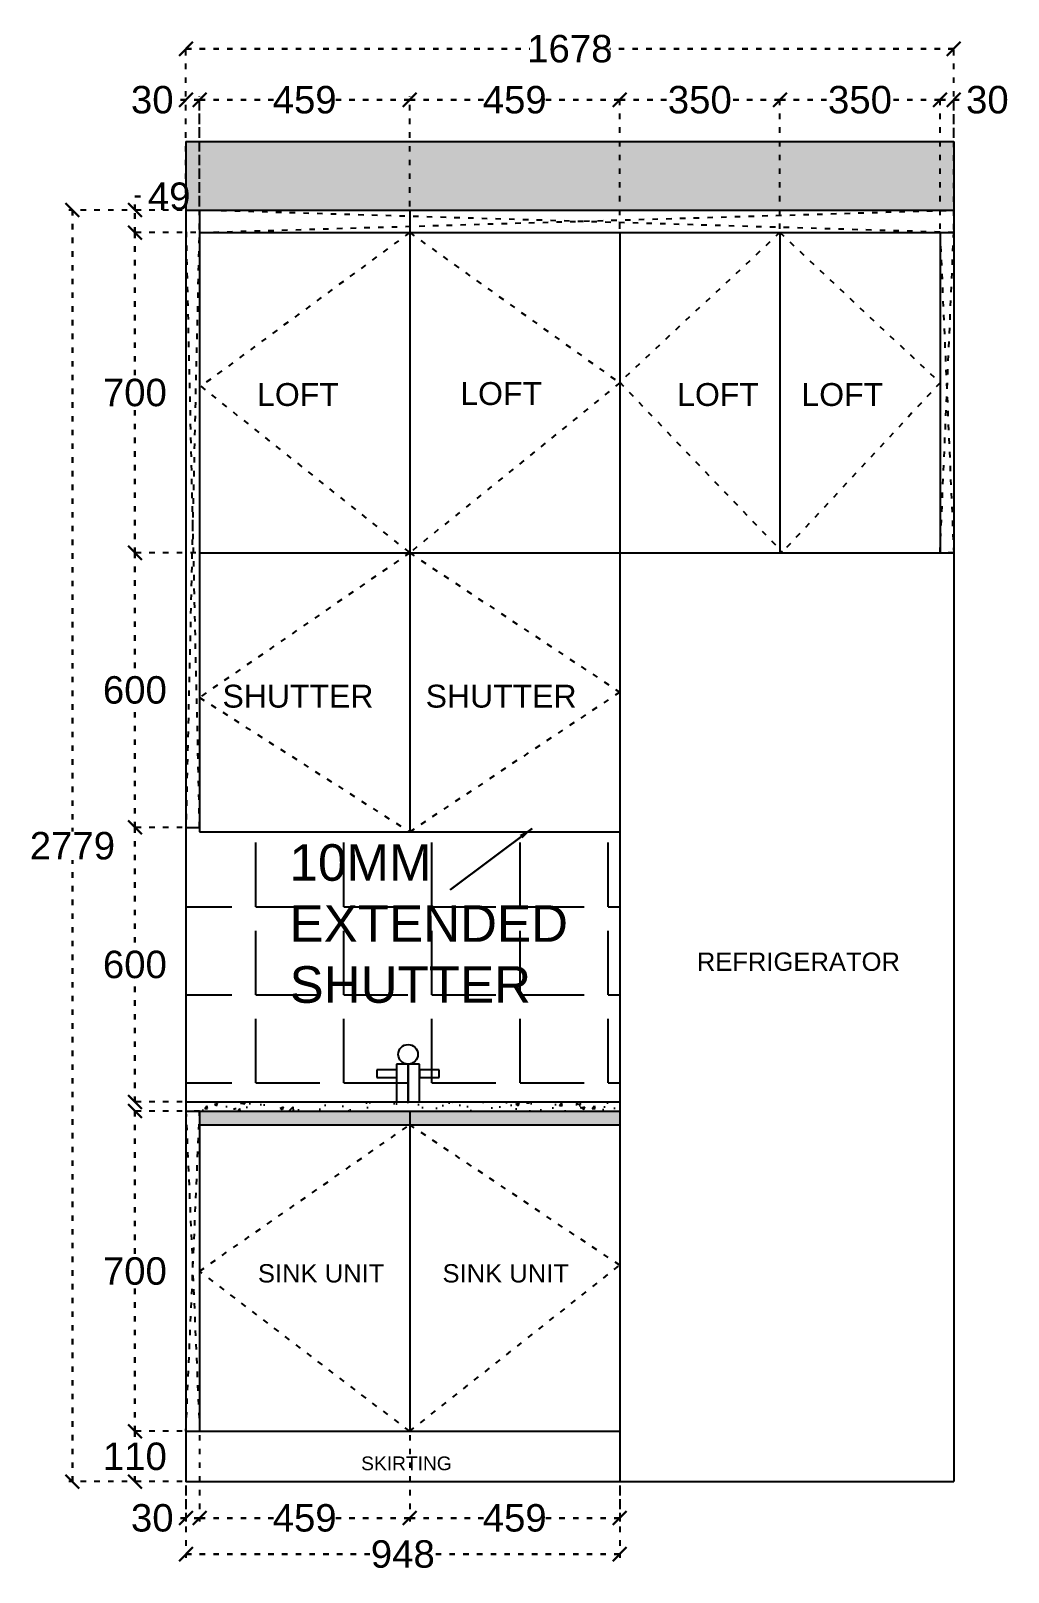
# Model space of a CAD drawing. Header units: millimetres. Extents: x 220712 to 1505573, y -354410 to 241923.
# Drawn here: x 251876 to 254012, y 120783 to 124152 of the extents above; entities that cross this region are included whole.
import ezdxf

# ---------------------------------------------------------------- set-up
doc = ezdxf.new("R2010")
doc.units = ezdxf.units.MM
doc.header["$MEASUREMENT"] = 0
doc.linetypes.add('ACAD_ISO03W100', pattern=[30, 12, -18])
doc.layers.add('Walls', color=253, linetype='Continuous')
doc.layers.add('Words', color=7, linetype='Continuous')
doc.styles.get("Standard").update_dxf_attribs({"font": 'arial.ttf'})
doc.dimstyles.get("Standard").update_dxf_attribs({"dimtxt": 60, "dimasz": 30, "dimexe": 7.75, "dimexo": 8.13, "dimgap": 0.63, "dimtad": 0, "dimtih": 1, "dimtoh": 1, "dimdec": 0, "dimzin": 0, "dimtxsty": 'Standard', "dimblk": 'OBLIQUE', "dimcen": 2.25, "dimclrd": 1, "dimclre": 1, "dimclrt": 1, "dimadec": 0, "dimazin": 0, "dimtfac": 1, "dimtdec": 0, "dimtofl": 0, "dimtmove": 0, "dimatfit": 3, "dimfxl": 1, "dimtolj": 1, "dimtzin": 0, "dimlwd": 30, "dimarcsym": 0})
pattern_1 = [(50, (0, 0), (71.726018, -6.275213), [7.5, -82.5]), (355, (0, 0), (-13.875133, 75.219213), [6, -66]), (100.451444, (5.98, -0.52), (57.850885, 68.943999), [6.37402, -70.114211]), (46.1842, (0, 20), (106.724133, -16.551928), [11.25, -123.75]), (96.635635, (8.89, 18.62), (93.466195, 97.41186), [9.561034, -105.171376]), (351.184164, (0, 20), (93.466195, 97.41186), [9, -99]), (21, (10, 15), (59.690705, -40.261889), [7.5, -82.5]), (326, (10, 15), (24.331533, 72.515005), [6, -66]), (71.451445, (14.974, 11.645), (84.022238, 32.253115), [6.374019, -70.114211]), (37.5, (0, 0), (1.2159855, 33.2893854), [0, -65.2, 0, -67, 0, -66.25]), (7.5, (0, 0), (26.3069537, 39.441171), [0, -38.2, 0, -63.7, 0, -25.25]), (327.5, (-22.3, 0), (53.3822436, -2.2554872), [0, -25, 0, -78, 0, -103.5]), (317.5, (-32.3, 0), (58.318617, 10.010498), [0, -32.5, 0, -51.8, 0, -73.5])]

# ---------------------------------------------------------------- blocks, each defined once
blk = doc.blocks.new('_Oblique')
at = {"color": 0, "linetype": 'ByBlock', "lineweight": -2}
blk.add_line((-0.5, -0.5), (0.5, 0.5), dxfattribs=at)
blk = doc.blocks.new('*D203')
at = {"layer": 'Defpoints', "color": 0, "linetype": 'ACAD_ISO03W100', "transparency": 16777216}
for p in [(252215, 121091), (252245, 121091), (252215, 120901.5)]:
    blk.add_point(p, dxfattribs=at)
at = {"layer": 'Walls', "color": 1, "linetype": 'ACAD_ISO03W100', "lineweight": -2, "transparency": 16777216}
for p, q in [((252215, 121082.9), (252215, 120893.8)), ((252245, 121082.9), (252245, 120893.8))]:
    blk.add_line(p, q, dxfattribs=at)
at = {"layer": 'Walls', "color": 1, "linetype": 'ACAD_ISO03W100', "lineweight": 30, "transparency": 16777216}
for p, q in [((252215, 120901.5), (252185, 120901.5)), ((252245, 120901.5), (252215, 120901.5))]:
    blk.add_line(p, q, dxfattribs=at)
at = {"layer": 'Walls', "color": 1, "linetype": 'ACAD_ISO03W100', "lineweight": 30, "transparency": 16777216, "xscale": 30, "yscale": 30, "zscale": 30, "rotation": 180}
blk.add_blockref('_Oblique', (252215, 120901.5), dxfattribs=at)
at = {"layer": 'Walls', "color": 1, "linetype": 'ACAD_ISO03W100', "lineweight": 30, "transparency": 16777216, "xscale": 30, "yscale": 30, "zscale": 30}
blk.add_blockref('_Oblique', (252245, 120901.5), dxfattribs=at)
at = {"layer": 'Walls', "color": 1, "linetype": 'ACAD_ISO03W100', "transparency": 16777216, "insert": (252141.5, 120901.5), "char_height": 60, "attachment_point": 5}
blk.add_mtext('\\A1;30', dxfattribs=at)
blk = doc.blocks.new('*D204')
at = {"layer": 'Defpoints', "color": 0, "linetype": 'ACAD_ISO03W100', "transparency": 16777216}
for p in [(252245, 121091), (252704, 121091), (252704, 120901.5)]:
    blk.add_point(p, dxfattribs=at)
at = {"layer": 'Walls', "color": 1, "linetype": 'ACAD_ISO03W100', "lineweight": -2, "transparency": 16777216}
for p, q in [((252245, 121082.9), (252245, 120893.8)), ((252704, 121082.9), (252704, 120893.8))]:
    blk.add_line(p, q, dxfattribs=at)
at = {"layer": 'Walls', "color": 1, "linetype": 'ACAD_ISO03W100', "lineweight": 30, "transparency": 16777216}
for p, q in [((252245, 120901.5), (252406.3, 120901.5)), ((252704, 120901.5), (252542.7, 120901.5))]:
    blk.add_line(p, q, dxfattribs=at)
at = {"layer": 'Walls', "color": 1, "linetype": 'ACAD_ISO03W100', "lineweight": 30, "transparency": 16777216, "xscale": 30, "yscale": 30, "zscale": 30, "rotation": 180}
blk.add_blockref('_Oblique', (252245, 120901.5), dxfattribs=at)
at = {"layer": 'Walls', "color": 1, "linetype": 'ACAD_ISO03W100', "lineweight": 30, "transparency": 16777216, "xscale": 30, "yscale": 30, "zscale": 30}
blk.add_blockref('_Oblique', (252704, 120901.5), dxfattribs=at)
at = {"layer": 'Walls', "color": 1, "linetype": 'ACAD_ISO03W100', "transparency": 16777216, "insert": (252474.5, 120901.5), "char_height": 60, "attachment_point": 5}
blk.add_mtext('\\A1;459', dxfattribs=at)
blk = doc.blocks.new('*D205')
at = {"layer": 'Defpoints', "color": 0, "linetype": 'ACAD_ISO03W100', "transparency": 16777216}
for p in [(252704, 121091), (253163, 121091), (253163, 120901.5)]:
    blk.add_point(p, dxfattribs=at)
at = {"layer": 'Walls', "color": 1, "linetype": 'ACAD_ISO03W100', "lineweight": -2, "transparency": 16777216}
for p, q in [((252704, 121082.9), (252704, 120893.8)), ((253163, 121082.9), (253163, 120893.8))]:
    blk.add_line(p, q, dxfattribs=at)
at = {"layer": 'Walls', "color": 1, "linetype": 'ACAD_ISO03W100', "lineweight": 30, "transparency": 16777216}
for p, q in [((252704, 120901.5), (252865.3, 120901.5)), ((253163, 120901.5), (253001.7, 120901.5))]:
    blk.add_line(p, q, dxfattribs=at)
at = {"layer": 'Walls', "color": 1, "linetype": 'ACAD_ISO03W100', "lineweight": 30, "transparency": 16777216, "xscale": 30, "yscale": 30, "zscale": 30, "rotation": 180}
blk.add_blockref('_Oblique', (252704, 120901.5), dxfattribs=at)
at = {"layer": 'Walls', "color": 1, "linetype": 'ACAD_ISO03W100', "lineweight": 30, "transparency": 16777216, "xscale": 30, "yscale": 30, "zscale": 30}
blk.add_blockref('_Oblique', (253163, 120901.5), dxfattribs=at)
at = {"layer": 'Walls', "color": 1, "linetype": 'ACAD_ISO03W100', "transparency": 16777216, "insert": (252933.5, 120901.5), "char_height": 60, "attachment_point": 5}
blk.add_mtext('\\A1;459', dxfattribs=at)
blk = doc.blocks.new('*D206')
at = {"layer": 'Defpoints', "color": 0, "linetype": 'ACAD_ISO03W100', "transparency": 16777216}
for p in [(252215, 120981), (253163, 120981), (252215, 120822.5)]:
    blk.add_point(p, dxfattribs=at)
at = {"layer": 'Walls', "color": 1, "linetype": 'ACAD_ISO03W100', "lineweight": -2, "transparency": 16777216}
for p, q in [((252215, 120972.9), (252215, 120814.8)), ((253163, 120972.9), (253163, 120814.8))]:
    blk.add_line(p, q, dxfattribs=at)
at = {"layer": 'Walls', "color": 1, "linetype": 'ACAD_ISO03W100', "lineweight": 30, "transparency": 16777216}
for p, q in [((252215, 120822.5), (252622, 120822.5)), ((253163, 120822.5), (252756, 120822.5))]:
    blk.add_line(p, q, dxfattribs=at)
at = {"layer": 'Walls', "color": 1, "linetype": 'ACAD_ISO03W100', "lineweight": 30, "transparency": 16777216, "xscale": 30, "yscale": 30, "zscale": 30, "rotation": 180}
blk.add_blockref('_Oblique', (252215, 120822.5), dxfattribs=at)
at = {"layer": 'Walls', "color": 1, "linetype": 'ACAD_ISO03W100', "lineweight": 30, "transparency": 16777216, "xscale": 30, "yscale": 30, "zscale": 30}
blk.add_blockref('_Oblique', (253163, 120822.5), dxfattribs=at)
at = {"layer": 'Walls', "color": 1, "linetype": 'ACAD_ISO03W100', "transparency": 16777216, "insert": (252689, 120822.5), "char_height": 60, "attachment_point": 5}
blk.add_mtext('\\A1;948', dxfattribs=at)
blk = doc.blocks.new('*D207')
at = {"layer": 'Defpoints', "color": 0, "linetype": 'ACAD_ISO03W100', "transparency": 16777216}
for p in [(252103.5, 121091), (252215, 121091), (252215, 120981)]:
    blk.add_point(p, dxfattribs=at)
at = {"layer": 'Walls', "color": 1, "linetype": 'ACAD_ISO03W100', "lineweight": -2, "transparency": 16777216}
for p, q in [((252206.9, 121091), (252095.8, 121091)), ((252206.9, 120981), (252095.8, 120981))]:
    blk.add_line(p, q, dxfattribs=at)
at = {"layer": 'Walls', "color": 1, "linetype": 'ACAD_ISO03W100', "lineweight": 30, "transparency": 16777216}
for p, q in [((252103.5, 121091), (252103.5, 121067.3)), ((252103.5, 120981), (252103.5, 121004.7))]:
    blk.add_line(p, q, dxfattribs=at)
at = {"layer": 'Walls', "color": 1, "linetype": 'ACAD_ISO03W100', "lineweight": 30, "transparency": 16777216, "xscale": 30, "yscale": 30, "zscale": 30}
for p, rotation in [((252103.5, 121091), 90), ((252103.5, 120981), 270)]:
    blk.add_blockref('_Oblique', p, dxfattribs=dict(at, rotation=rotation))
at = {"layer": 'Walls', "color": 1, "linetype": 'ACAD_ISO03W100', "transparency": 16777216, "insert": (252103.5, 121036), "char_height": 60, "attachment_point": 5}
blk.add_mtext('\\A1;110', dxfattribs=at)
blk = doc.blocks.new('*D208')
at = {"layer": 'Defpoints', "color": 0, "linetype": 'ACAD_ISO03W100', "transparency": 16777216}
for p in [(252103.5, 121791), (252215, 121791), (252215, 121091)]:
    blk.add_point(p, dxfattribs=at)
at = {"layer": 'Walls', "color": 1, "linetype": 'ACAD_ISO03W100', "lineweight": -2, "transparency": 16777216}
for p, q in [((252206.9, 121791), (252095.8, 121791)), ((252206.9, 121091), (252095.8, 121091))]:
    blk.add_line(p, q, dxfattribs=at)
at = {"layer": 'Walls', "color": 1, "linetype": 'ACAD_ISO03W100', "lineweight": 30, "transparency": 16777216}
for p, q in [((252103.5, 121791), (252103.5, 121472.3)), ((252103.5, 121091), (252103.5, 121409.7))]:
    blk.add_line(p, q, dxfattribs=at)
at = {"layer": 'Walls', "color": 1, "linetype": 'ACAD_ISO03W100', "lineweight": 30, "transparency": 16777216, "xscale": 30, "yscale": 30, "zscale": 30}
for p, rotation in [((252103.5, 121791), 90), ((252103.5, 121091), 270)]:
    blk.add_blockref('_Oblique', p, dxfattribs=dict(at, rotation=rotation))
at = {"layer": 'Walls', "color": 1, "linetype": 'ACAD_ISO03W100', "transparency": 16777216, "insert": (252103.5, 121441), "char_height": 60, "attachment_point": 5}
blk.add_mtext('\\A1;700', dxfattribs=at)
blk = doc.blocks.new('*D209')
at = {"layer": 'Defpoints', "color": 0, "linetype": 'ACAD_ISO03W100', "transparency": 16777216}
for p in [(252103.5, 122411), (252215, 122411), (252215, 121811)]:
    blk.add_point(p, dxfattribs=at)
at = {"layer": 'Walls', "color": 1, "linetype": 'ACAD_ISO03W100', "lineweight": -2, "transparency": 16777216}
for p, q in [((252206.9, 122411), (252095.8, 122411)), ((252206.9, 121811), (252095.8, 121811))]:
    blk.add_line(p, q, dxfattribs=at)
at = {"layer": 'Walls', "color": 1, "linetype": 'ACAD_ISO03W100', "lineweight": 30, "transparency": 16777216}
for p, q in [((252103.5, 122411), (252103.5, 122142.3)), ((252103.5, 121811), (252103.5, 122079.7))]:
    blk.add_line(p, q, dxfattribs=at)
at = {"layer": 'Walls', "color": 1, "linetype": 'ACAD_ISO03W100', "lineweight": 30, "transparency": 16777216, "xscale": 30, "yscale": 30, "zscale": 30}
for p, rotation in [((252103.5, 122411), 90), ((252103.5, 121811), 270)]:
    blk.add_blockref('_Oblique', p, dxfattribs=dict(at, rotation=rotation))
at = {"layer": 'Walls', "color": 1, "linetype": 'ACAD_ISO03W100', "transparency": 16777216, "insert": (252103.5, 122111), "char_height": 60, "attachment_point": 5}
blk.add_mtext('\\A1;600', dxfattribs=at)
blk = doc.blocks.new('*D210')
at = {"layer": 'Defpoints', "color": 0, "linetype": 'ACAD_ISO03W100', "transparency": 16777216}
for p in [(252103.5, 123011), (252245, 123011), (252215, 122411)]:
    blk.add_point(p, dxfattribs=at)
at = {"layer": 'Walls', "color": 1, "linetype": 'ACAD_ISO03W100', "lineweight": -2, "transparency": 16777216}
for p, q in [((252236.9, 123011), (252095.8, 123011)), ((252206.9, 122411), (252095.8, 122411))]:
    blk.add_line(p, q, dxfattribs=at)
at = {"layer": 'Walls', "color": 1, "linetype": 'ACAD_ISO03W100', "lineweight": 30, "transparency": 16777216}
for p, q in [((252103.5, 123011), (252103.5, 122742.3)), ((252103.5, 122411), (252103.5, 122679.7))]:
    blk.add_line(p, q, dxfattribs=at)
at = {"layer": 'Walls', "color": 1, "linetype": 'ACAD_ISO03W100', "lineweight": 30, "transparency": 16777216, "xscale": 30, "yscale": 30, "zscale": 30}
for p, rotation in [((252103.5, 123011), 90), ((252103.5, 122411), 270)]:
    blk.add_blockref('_Oblique', p, dxfattribs=dict(at, rotation=rotation))
at = {"layer": 'Walls', "color": 1, "linetype": 'ACAD_ISO03W100', "transparency": 16777216, "insert": (252103.5, 122711), "char_height": 60, "attachment_point": 5}
blk.add_mtext('\\A1;600', dxfattribs=at)
blk = doc.blocks.new('*D211')
at = {"layer": 'Defpoints', "color": 0, "linetype": 'ACAD_ISO03W100', "transparency": 16777216}
for p in [(252103.5, 123711), (252245, 123711), (252245, 123011)]:
    blk.add_point(p, dxfattribs=at)
at = {"layer": 'Walls', "color": 1, "linetype": 'ACAD_ISO03W100', "lineweight": -2, "transparency": 16777216}
for p, q in [((252236.9, 123711), (252095.8, 123711)), ((252236.9, 123011), (252095.8, 123011))]:
    blk.add_line(p, q, dxfattribs=at)
at = {"layer": 'Walls', "color": 1, "linetype": 'ACAD_ISO03W100', "lineweight": 30, "transparency": 16777216}
for p, q in [((252103.5, 123711), (252103.5, 123392.3)), ((252103.5, 123011), (252103.5, 123329.7))]:
    blk.add_line(p, q, dxfattribs=at)
at = {"layer": 'Walls', "color": 1, "linetype": 'ACAD_ISO03W100', "lineweight": 30, "transparency": 16777216, "xscale": 30, "yscale": 30, "zscale": 30}
for p, rotation in [((252103.5, 123711), 90), ((252103.5, 123011), 270)]:
    blk.add_blockref('_Oblique', p, dxfattribs=dict(at, rotation=rotation))
at = {"layer": 'Walls', "color": 1, "linetype": 'ACAD_ISO03W100', "transparency": 16777216, "insert": (252103.5, 123361), "char_height": 60, "attachment_point": 5}
blk.add_mtext('\\A1;700', dxfattribs=at)
blk = doc.blocks.new('*D212')
at = {"layer": 'Defpoints', "color": 0, "linetype": 'ACAD_ISO03W100', "transparency": 16777216}
for p in [(252103.5, 123760), (252215, 123760), (252215, 123711)]:
    blk.add_point(p, dxfattribs=at)
at = {"layer": 'Walls', "color": 1, "linetype": 'ACAD_ISO03W100', "lineweight": 30, "transparency": 16777216}
for p, q in [((252103.5, 123760), (252103.5, 123790)), ((252103.5, 123790), (252133.5, 123790)), ((252103.5, 123711), (252103.5, 123760))]:
    blk.add_line(p, q, dxfattribs=at)
at = {"layer": 'Walls', "color": 1, "linetype": 'ACAD_ISO03W100', "lineweight": -2, "transparency": 16777216}
for p, q in [((252206.9, 123760), (252095.8, 123760)), ((252206.9, 123711), (252095.8, 123711))]:
    blk.add_line(p, q, dxfattribs=at)
at = {"layer": 'Walls', "color": 1, "linetype": 'ACAD_ISO03W100', "lineweight": 30, "transparency": 16777216, "xscale": 30, "yscale": 30, "zscale": 30}
for p, rotation in [((252103.5, 123760), 90), ((252103.5, 123711), 270)]:
    blk.add_blockref('_Oblique', p, dxfattribs=dict(at, rotation=rotation))
at = {"layer": 'Walls', "color": 1, "linetype": 'ACAD_ISO03W100', "transparency": 16777216, "insert": (252178.4, 123790), "char_height": 60, "attachment_point": 5}
blk.add_mtext('\\A1;49', dxfattribs=at)
blk = doc.blocks.new('*D213')
at = {"layer": 'Defpoints', "color": 0, "linetype": 'ACAD_ISO03W100', "transparency": 16777216}
for p in [(251967, 123760), (252215, 123760), (252215, 120981)]:
    blk.add_point(p, dxfattribs=at)
at = {"layer": 'Walls', "color": 1, "linetype": 'ACAD_ISO03W100', "lineweight": -2, "transparency": 16777216}
for p, q in [((252206.9, 123760), (251959.3, 123760)), ((252206.9, 120981), (251959.3, 120981))]:
    blk.add_line(p, q, dxfattribs=at)
at = {"layer": 'Walls', "color": 1, "linetype": 'ACAD_ISO03W100', "lineweight": 30, "transparency": 16777216}
for p, q in [((251967, 123760), (251967, 122401.8)), ((251967, 120981), (251967, 122339.2))]:
    blk.add_line(p, q, dxfattribs=at)
at = {"layer": 'Walls', "color": 1, "linetype": 'ACAD_ISO03W100', "lineweight": 30, "transparency": 16777216, "xscale": 30, "yscale": 30, "zscale": 30}
for p, rotation in [((251967, 123760), 90), ((251967, 120981), 270)]:
    blk.add_blockref('_Oblique', p, dxfattribs=dict(at, rotation=rotation))
at = {"layer": 'Walls', "color": 1, "linetype": 'ACAD_ISO03W100', "transparency": 16777216, "insert": (251967, 122370.5), "char_height": 60, "attachment_point": 5}
blk.add_mtext('\\A1;2779', dxfattribs=at)
blk = doc.blocks.new('*D214')
at = {"layer": 'Defpoints', "color": 0, "linetype": 'ACAD_ISO03W100', "transparency": 16777216}
for p in [(252215, 124001), (252215, 123760), (252245, 123760)]:
    blk.add_point(p, dxfattribs=at)
at = {"layer": 'Walls', "color": 1, "linetype": 'ACAD_ISO03W100', "lineweight": -2, "transparency": 16777216}
for p, q in [((252215, 123768.1), (252215, 124008.8)), ((252245, 123768.1), (252245, 124008.8))]:
    blk.add_line(p, q, dxfattribs=at)
at = {"layer": 'Walls', "color": 1, "linetype": 'ACAD_ISO03W100', "lineweight": 30, "transparency": 16777216}
for p, q in [((252215, 124001), (252185, 124001)), ((252245, 124001), (252215, 124001))]:
    blk.add_line(p, q, dxfattribs=at)
at = {"layer": 'Walls', "color": 1, "linetype": 'ACAD_ISO03W100', "lineweight": 30, "transparency": 16777216, "xscale": 30, "yscale": 30, "zscale": 30, "rotation": 180}
blk.add_blockref('_Oblique', (252215, 124001), dxfattribs=at)
at = {"layer": 'Walls', "color": 1, "linetype": 'ACAD_ISO03W100', "lineweight": 30, "transparency": 16777216, "xscale": 30, "yscale": 30, "zscale": 30}
blk.add_blockref('_Oblique', (252245, 124001), dxfattribs=at)
at = {"layer": 'Walls', "color": 1, "linetype": 'ACAD_ISO03W100', "transparency": 16777216, "insert": (252141.5, 124001), "char_height": 60, "attachment_point": 5}
blk.add_mtext('\\A1;30', dxfattribs=at)
blk = doc.blocks.new('*D215')
at = {"layer": 'Defpoints', "color": 0, "linetype": 'ACAD_ISO03W100', "transparency": 16777216}
for p in [(252245, 124001), (252704, 123760), (252245, 123711)]:
    blk.add_point(p, dxfattribs=at)
at = {"layer": 'Walls', "color": 1, "linetype": 'ACAD_ISO03W100', "lineweight": -2, "transparency": 16777216}
for p, q in [((252245, 123719.1), (252245, 124008.8)), ((252704, 123768.1), (252704, 124008.8))]:
    blk.add_line(p, q, dxfattribs=at)
at = {"layer": 'Walls', "color": 1, "linetype": 'ACAD_ISO03W100', "lineweight": 30, "transparency": 16777216}
for p, q in [((252245, 124001), (252406.3, 124001)), ((252704, 124001), (252542.7, 124001))]:
    blk.add_line(p, q, dxfattribs=at)
at = {"layer": 'Walls', "color": 1, "linetype": 'ACAD_ISO03W100', "lineweight": 30, "transparency": 16777216, "xscale": 30, "yscale": 30, "zscale": 30, "rotation": 180}
blk.add_blockref('_Oblique', (252245, 124001), dxfattribs=at)
at = {"layer": 'Walls', "color": 1, "linetype": 'ACAD_ISO03W100', "lineweight": 30, "transparency": 16777216, "xscale": 30, "yscale": 30, "zscale": 30}
blk.add_blockref('_Oblique', (252704, 124001), dxfattribs=at)
at = {"layer": 'Walls', "color": 1, "linetype": 'ACAD_ISO03W100', "transparency": 16777216, "insert": (252474.5, 124001), "char_height": 60, "attachment_point": 5}
blk.add_mtext('\\A1;459', dxfattribs=at)
blk = doc.blocks.new('*D216')
at = {"layer": 'Defpoints', "color": 0, "linetype": 'ACAD_ISO03W100', "transparency": 16777216}
for p in [(252704, 124001), (252704, 123760), (253163, 123711)]:
    blk.add_point(p, dxfattribs=at)
at = {"layer": 'Walls', "color": 1, "linetype": 'ACAD_ISO03W100', "lineweight": -2, "transparency": 16777216}
for p, q in [((252704, 123768.1), (252704, 124008.8)), ((253163, 123719.1), (253163, 124008.8))]:
    blk.add_line(p, q, dxfattribs=at)
at = {"layer": 'Walls', "color": 1, "linetype": 'ACAD_ISO03W100', "lineweight": 30, "transparency": 16777216}
for p, q in [((252704, 124001), (252865.3, 124001)), ((253163, 124001), (253001.7, 124001))]:
    blk.add_line(p, q, dxfattribs=at)
at = {"layer": 'Walls', "color": 1, "linetype": 'ACAD_ISO03W100', "lineweight": 30, "transparency": 16777216, "xscale": 30, "yscale": 30, "zscale": 30, "rotation": 180}
blk.add_blockref('_Oblique', (252704, 124001), dxfattribs=at)
at = {"layer": 'Walls', "color": 1, "linetype": 'ACAD_ISO03W100', "lineweight": 30, "transparency": 16777216, "xscale": 30, "yscale": 30, "zscale": 30}
blk.add_blockref('_Oblique', (253163, 124001), dxfattribs=at)
at = {"layer": 'Walls', "color": 1, "linetype": 'ACAD_ISO03W100', "transparency": 16777216, "insert": (252933.5, 124001), "char_height": 60, "attachment_point": 5}
blk.add_mtext('\\A1;459', dxfattribs=at)
blk = doc.blocks.new('*D217')
at = {"layer": 'Defpoints', "color": 0, "linetype": 'ACAD_ISO03W100', "transparency": 16777216}
for p in [(253163, 124001), (253163, 123711), (253513, 123711)]:
    blk.add_point(p, dxfattribs=at)
at = {"layer": 'Walls', "color": 1, "linetype": 'ACAD_ISO03W100', "lineweight": -2, "transparency": 16777216}
for p, q in [((253163, 123719.13), (253163, 124008.75)), ((253513, 123719.13), (253513, 124008.75))]:
    blk.add_line(p, q, dxfattribs=at)
at = {"layer": 'Walls', "color": 1, "linetype": 'ACAD_ISO03W100', "lineweight": 30, "transparency": 16777216}
for p, q in [((253163, 124001), (253271.210382, 124001)), ((253513, 124001), (253404.789618, 124001))]:
    blk.add_line(p, q, dxfattribs=at)
at = {"layer": 'Walls', "color": 1, "linetype": 'ACAD_ISO03W100', "lineweight": 30, "transparency": 16777216, "xscale": 30, "yscale": 30, "zscale": 30, "rotation": 180}
blk.add_blockref('_Oblique', (253163, 124001), dxfattribs=at)
at = {"layer": 'Walls', "color": 1, "linetype": 'ACAD_ISO03W100', "lineweight": 30, "transparency": 16777216, "xscale": 30, "yscale": 30, "zscale": 30}
blk.add_blockref('_Oblique', (253513, 124001), dxfattribs=at)
at = {"layer": 'Walls', "color": 1, "linetype": 'ACAD_ISO03W100', "transparency": 16777216, "insert": (253338, 124001), "char_height": 60, "attachment_point": 5}
blk.add_mtext('\\A1;350', dxfattribs=at)
blk = doc.blocks.new('*D218')
at = {"layer": 'Defpoints', "color": 0, "linetype": 'ACAD_ISO03W100', "transparency": 16777216}
for p in [(253513, 124001), (253513, 123711), (253863, 123711)]:
    blk.add_point(p, dxfattribs=at)
at = {"layer": 'Walls', "color": 1, "linetype": 'ACAD_ISO03W100', "lineweight": -2, "transparency": 16777216}
for p, q in [((253513, 123719.13), (253513, 124008.75)), ((253863, 123719.13), (253863, 124008.75))]:
    blk.add_line(p, q, dxfattribs=at)
at = {"layer": 'Walls', "color": 1, "linetype": 'ACAD_ISO03W100', "lineweight": 30, "transparency": 16777216}
for p, q in [((253513, 124001), (253621.210382, 124001)), ((253863, 124001), (253754.789618, 124001))]:
    blk.add_line(p, q, dxfattribs=at)
at = {"layer": 'Walls', "color": 1, "linetype": 'ACAD_ISO03W100', "lineweight": 30, "transparency": 16777216, "xscale": 30, "yscale": 30, "zscale": 30, "rotation": 180}
blk.add_blockref('_Oblique', (253513, 124001), dxfattribs=at)
at = {"layer": 'Walls', "color": 1, "linetype": 'ACAD_ISO03W100', "lineweight": 30, "transparency": 16777216, "xscale": 30, "yscale": 30, "zscale": 30}
blk.add_blockref('_Oblique', (253863, 124001), dxfattribs=at)
at = {"layer": 'Walls', "color": 1, "linetype": 'ACAD_ISO03W100', "transparency": 16777216, "insert": (253688, 124001), "char_height": 60, "attachment_point": 5}
blk.add_mtext('\\A1;350', dxfattribs=at)
blk = doc.blocks.new('*D219')
at = {"layer": 'Defpoints', "color": 0, "linetype": 'ACAD_ISO03W100', "transparency": 16777216}
for p in [(253892.9, 124001), (253863, 123711), (253892.9, 123709.7)]:
    blk.add_point(p, dxfattribs=at)
at = {"layer": 'Walls', "color": 1, "linetype": 'ACAD_ISO03W100', "lineweight": -2, "transparency": 16777216}
for p, q in [((253863, 123719.1), (253863, 124008.8)), ((253892.9, 123717.8), (253892.9, 124008.8))]:
    blk.add_line(p, q, dxfattribs=at)
at = {"layer": 'Walls', "color": 1, "linetype": 'ACAD_ISO03W100', "lineweight": 30, "transparency": 16777216}
for p, q in [((253863, 124001), (253892.9, 124001)), ((253892.9, 124001), (253922.9, 124001))]:
    blk.add_line(p, q, dxfattribs=at)
at = {"layer": 'Walls', "color": 1, "linetype": 'ACAD_ISO03W100', "lineweight": 30, "transparency": 16777216, "xscale": 30, "yscale": 30, "zscale": 30, "rotation": 180}
blk.add_blockref('_Oblique', (253863, 124001), dxfattribs=at)
at = {"layer": 'Walls', "color": 1, "linetype": 'ACAD_ISO03W100', "lineweight": 30, "transparency": 16777216, "xscale": 30, "yscale": 30, "zscale": 30}
blk.add_blockref('_Oblique', (253892.9, 124001), dxfattribs=at)
at = {"layer": 'Walls', "color": 1, "linetype": 'ACAD_ISO03W100', "transparency": 16777216, "insert": (253966.4, 124001), "char_height": 60, "attachment_point": 5}
blk.add_mtext('\\A1;30', dxfattribs=at)
blk = doc.blocks.new('*D220')
at = {"layer": 'Defpoints', "color": 0, "linetype": 'ACAD_ISO03W100', "transparency": 16777216}
for p in [(253892.9, 124112.5), (252215, 123910), (253892.9, 123910)]:
    blk.add_point(p, dxfattribs=at)
at = {"layer": 'Walls', "color": 1, "linetype": 'ACAD_ISO03W100', "lineweight": -2, "transparency": 16777216}
for p, q in [((252215, 123918.1), (252215, 124120.2)), ((253892.9, 123918.1), (253892.9, 124120.2))]:
    blk.add_line(p, q, dxfattribs=at)
at = {"layer": 'Walls', "color": 1, "linetype": 'ACAD_ISO03W100', "lineweight": 30, "transparency": 16777216}
for p, q in [((252215, 124112.5), (252966.5, 124112.5)), ((253892.9, 124112.5), (253141.4, 124112.5))]:
    blk.add_line(p, q, dxfattribs=at)
at = {"layer": 'Walls', "color": 1, "linetype": 'ACAD_ISO03W100', "lineweight": 30, "transparency": 16777216, "xscale": 30, "yscale": 30, "zscale": 30, "rotation": 180}
blk.add_blockref('_Oblique', (252215, 124112.5), dxfattribs=at)
at = {"layer": 'Walls', "color": 1, "linetype": 'ACAD_ISO03W100', "lineweight": 30, "transparency": 16777216, "xscale": 30, "yscale": 30, "zscale": 30}
blk.add_blockref('_Oblique', (253892.9, 124112.5), dxfattribs=at)
at = {"layer": 'Walls', "color": 1, "linetype": 'ACAD_ISO03W100', "transparency": 16777216, "insert": (253054, 124112.5), "char_height": 60, "attachment_point": 5}
blk.add_mtext('\\A1;1678', dxfattribs=at)

msp = doc.modelspace()

# ---------------------------------------------------------------- hatches: boundary and pattern name
at = {"layer": 'Walls', "linetype": 'ACAD_ISO03W100', "true_color": 0xc7c8ca}
h = msp.add_hatch(dxfattribs=at)
h.set_pattern_fill('AR-CONC', color=9, scale=10)
h.set_pattern_definition(pattern_1)
h.paths.add_polyline_path([(253893, 123910), (252215, 123910), (252215, 123760), (253893, 123760)])
h = msp.add_hatch(dxfattribs=at)
h.set_pattern_fill('ANGLE', color=9, scale=700)
h.set_pattern_definition([(0, (0, 0), (0, 192.5), [140, -52.5]), (90, (0, 0), (-192.5, 1e-14), [140, -52.5])])
h.paths.add_polyline_path([(253163, 122401), (252245, 122401), (252245, 122411), (252215, 122411), (252215, 121811), (253163, 121811)])
at = {"layer": 'Walls', "true_color": 0xc7c8ca}
h = msp.add_hatch(dxfattribs=at)
h.set_pattern_fill('AR-CONC', color=9, scale=10)
h.set_pattern_definition(pattern_1)
h.paths.add_polyline_path([(253163, 121811), (252215, 121811), (252215, 121791), (253163, 121791)])
at = {"layer": 'Walls', "true_color": 0x000000}
h = msp.add_hatch(color=18, dxfattribs=at)
h.dxf.hatch_style = 1
h.paths.add_polyline_path([(253163, 121791), (252704, 121791), (252704, 121761), (253163, 121761)])
h.paths.add_polyline_path([(252704, 121791), (252245, 121791), (252245, 121761), (252704, 121761)])

# ---------------------------------------------------------------- linework, layer by layer
at = {"layer": 'Walls', "color": 18, "true_color": 0x000000}
for p, q in [((252215, 123910), (252215, 120981)), ((252215, 123910), (253893, 123910)), ((253893, 123910), (253893, 120981)), ((252215, 123760), (253893, 123760)), ((252245, 123760), (252245, 122401)), ((252704, 123760), (252704, 122401)), ((252245, 123711), (253893, 123711)), ((253163, 123711), (253163, 120981)), ((253513, 123711), (253513, 123011)), ((253863, 123711), (253863, 123011)), ((252245, 123011), (253893, 123011)), ((252215, 122411), (252245, 122411)), ((252245, 122401), (253163, 122401)), ((252215, 121811), (253163, 121811)), ((252215, 121791), (253163, 121791)), ((252245, 121791), (252245, 121091)), ((252704, 121791), (252704, 121091)), ((252245, 121761), (253163, 121761)), ((252215, 121091), (253163, 121091)), ((252215, 120981), (253893, 120981))]:
    msp.add_line(p, q, dxfattribs=at)
at = {"layer": 'Walls', "color": 18, "linetype": 'ByBlock', "true_color": 0x000000}
for p, q in [((252700.5, 121893.4), (252675.5, 121893.4)), ((252675.5, 121893.4), (252675.5, 121810.9)), ((252700.5, 121810.9), (252700.5, 121893.4)), ((252725.5, 121893.4), (252700.5, 121893.4)), ((252700.5, 121893.4), (252700.5, 121810.9)), ((252725.5, 121810.9), (252725.5, 121893.4)), ((252675.5, 121880.8), (252632.5, 121880.8)), ((252632.5, 121880.8), (252632.5, 121864)), ((252632.5, 121864), (252675.5, 121864)), ((252768.5, 121880.8), (252725.5, 121880.8)), ((252725.5, 121880.8), (252725.5, 121880.8)), ((252725.5, 121880.8), (252725.5, 121864)), ((252725.5, 121864), (252768.5, 121864)), ((252768.5, 121864), (252768.5, 121880.8))]:
    msp.add_line(p, q, dxfattribs=at)
at = {"layer": 'Walls', "color": 240, "linetype": 'ACAD_ISO03W100', "true_color": 0xed1f24}
for points in [[(252245, 123760), (252215, 122411), (252245, 122411), (252215, 123760)], [(252245, 123711), (253893, 123760), (253893, 123711), (252245, 123760)], [(253863, 123711), (253893, 123011), (253863, 123011), (253893, 123711)], [(252215, 121091), (252245, 121791), (252215, 121791), (252245, 121091)]]:
    msp.add_lwpolyline(points, dxfattribs=at)
at = {"layer": 'Walls', "color": 9, "linetype": 'ACAD_ISO03W100', "true_color": 0xc7c8ca}
for points in [[(252704, 123711), (252247.6, 123375), (252704, 123011)], [(252704, 123711), (253163, 123382.5), (252704, 123011)], [(253513, 123711), (253163, 123383.8), (253519.7, 123011)], [(253513, 123711), (253863, 123382.5), (253517.1, 123011)], [(252704, 123011), (252245, 122695), (252704, 122401)], [(252704, 123011), (253163, 122706.5), (252704, 122401)], [(252704, 121091), (252245, 121441), (252704, 121761)], [(252704, 121091), (253163, 121454), (252704, 121761)]]:
    msp.add_lwpolyline(points, dxfattribs=at)
at = {"layer": 'Walls', "color": 18, "linetype": 'ByBlock', "true_color": 0x000000}
msp.add_circle((252700.5, 121914.9), 21.5, dxfattribs=at)

# ---------------------------------------------------------------- texts
at = {"color": 7, "attachment_point": 1}
for s, insert, char_height in [('\\pxqc;LOFT', (252228.5, 123382), 50), ('\\pxqc;LOFT', (252672.5, 123384.1), 50), ('\\pxqc;LOFT', (253146.5, 123382), 50), ('\\pxqc;LOFT', (253418, 123382), 50), ('\\pxqc;SHUTTER', (252228.5, 122722.7), 50), ('\\pxqc;SHUTTER', (252672.5, 122722.7), 50), ('\\pxqc;REFRIGERATOR', (253322, 122137.4), 40), ('\\pxqc;SINK UNIT', (252279.2, 121456.3), 40), ('\\pxqc;SINK UNIT', (252682.5, 121456.3), 40)]:
    msp.add_mtext_dynamic_manual_height_columns(s, width=462.73, gutter_width=1213, heights=[0], dxfattribs=dict(at, insert=insert, char_height=char_height))
at = {"color": 18, "true_color": 0x000000, "insert": (252598, 121036), "char_height": 30, "attachment_point": 1}
msp.add_mtext_dynamic_manual_height_columns('SKIRTING', width=2764.543, gutter_width=1, heights=[238.1], dxfattribs=at)
at = {"layer": 'Words', "color": 0, "insert": (252441.5, 122374.2), "char_height": 80, "attachment_point": 1}
msp.add_mtext_dynamic_manual_height_columns('10MM EXTENDED SHUTTER', width=662.048, gutter_width=866.4, heights=[440.1], dxfattribs=at)

# ---------------------------------------------------------------- dimensions: what is measured, and where the dimension line sits
at = {"layer": 'Walls', "color": 240, "linetype": 'ACAD_ISO03W100', "true_color": 0xed1f24}
for base, p1, p2, picture, middle in [((253892.9, 124112.5), (252215, 123910), (253892.9, 123910), '*D220', (253054, 124112.5)), ((252215, 124001), (252245, 123760), (252215, 123760), '*D214', (252141.5, 124001)), ((252245, 124001), (252704, 123760), (252245, 123711), '*D215', (252474.5, 124001)), ((252704, 124001), (253163, 123711), (252704, 123760), '*D216', (252933.5, 124001)), ((253163, 124001), (253513, 123711), (253163, 123711), '*D217', (253338, 124001)), ((253513, 124001), (253863, 123711), (253513, 123711), '*D218', (253688, 124001)), ((253892.9, 124001), (253863, 123711), (253892.9, 123709.7), '*D219', (253966.4, 124001)), ((252215, 120901.5), (252245, 121091), (252215, 121091), '*D203', (252141.5, 120901.5)), ((252704, 120901.5), (252245, 121091), (252704, 121091), '*D204', (252474.5, 120901.5)), ((253163, 120901.5), (252704, 121091), (253163, 121091), '*D205', (252933.5, 120901.5)), ((252215, 120822.5), (253163, 120981), (252215, 120981), '*D206', (252689, 120822.5))]:
    dim = msp.add_linear_dim(base=base, p1=p1, p2=p2, dimstyle='Standard', dxfattribs=at)
    dim.commit()
    dim.dimension.update_dxf_attribs({"geometry": picture, "text_midpoint": middle})
for base, p1, p2, picture, middle in [((252103.5, 123760), (252215, 123711), (252215, 123760), '*D212', (252178.4, 123790)), ((251967, 123760), (252215, 120981), (252215, 123760), '*D213', (251967, 122370.5)), ((252103.5, 123711), (252245, 123011), (252245, 123711), '*D211', (252103.5, 123361)), ((252103.5, 123011), (252215, 122411), (252245, 123011), '*D210', (252103.5, 122711)), ((252103.5, 122411), (252215, 121811), (252215, 122411), '*D209', (252103.5, 122111)), ((252103.5, 121791), (252215, 121091), (252215, 121791), '*D208', (252103.5, 121441)), ((252103.5, 121091), (252215, 120981), (252215, 121091), '*D207', (252103.5, 121036))]:
    dim = msp.add_linear_dim(base=base, p1=p1, p2=p2, angle=90, dimstyle='Standard', dxfattribs=at)
    dim.commit()
    dim.dimension.update_dxf_attribs({"geometry": picture, "text_midpoint": middle})

# ---------------------------------------------------------------- leaders
at = {"layer": 'Walls', "color": 252, "linetype": 'ByBlock', "true_color": 0x939598}
msp.add_leader([(252971.5, 122408.7), (252792.5, 122274.2)], dimstyle='Standard', override={"dimgap": 0.63, "dimtad": 0}, dxfattribs=at)

doc.saveas('drawing.dxf')
